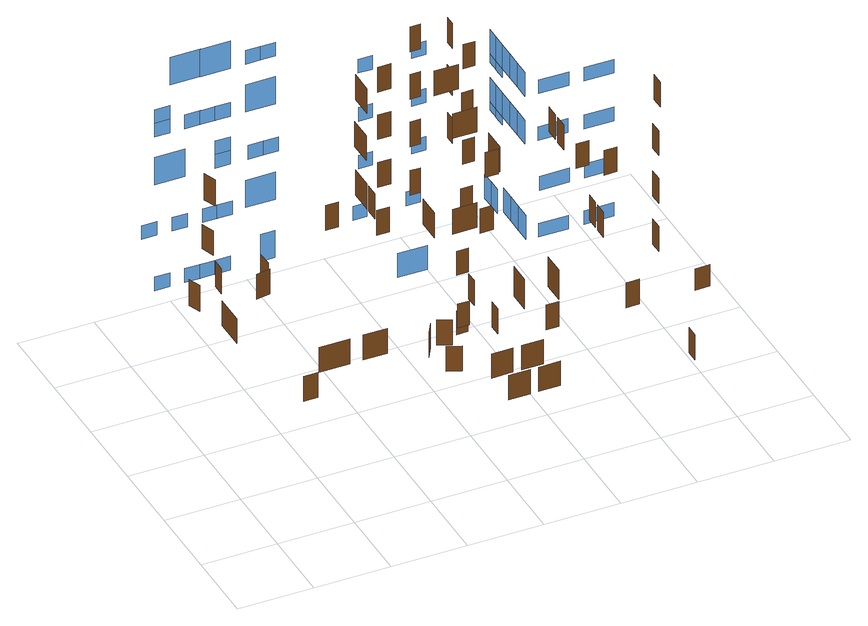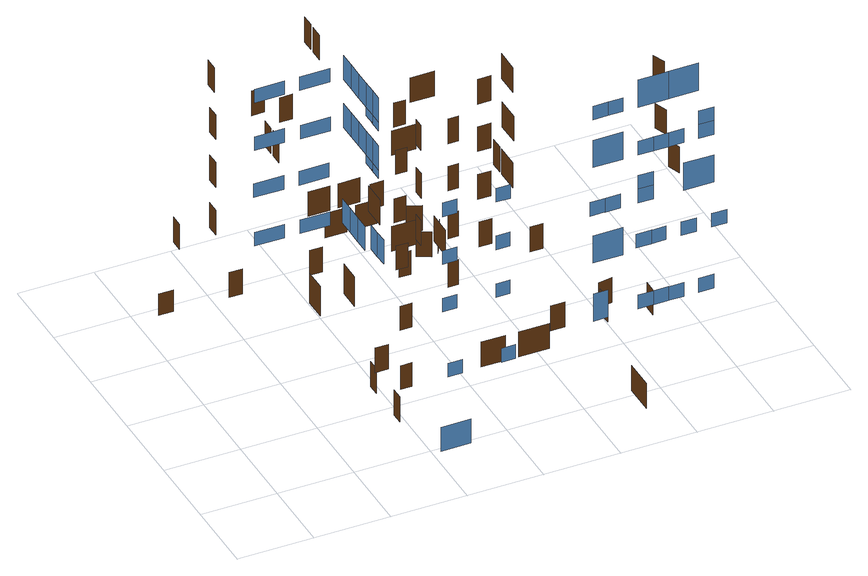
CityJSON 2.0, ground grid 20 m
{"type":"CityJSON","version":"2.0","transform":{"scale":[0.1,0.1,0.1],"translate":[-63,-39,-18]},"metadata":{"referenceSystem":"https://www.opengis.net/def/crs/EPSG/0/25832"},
"CityObjects":{
"building1":{"type":"Building","geometry":[{"type":"MultiSurface","lod":"3","boundaries":[[[0,1,2,3]],[[4,5,6,7]],[[8,9,10,11]],[[12,13,14,15]],[[16,17,18,19]],[[20,21,22,23]],[[24,25,26,27]],[[28,29,30,31]],[[32,33,34,35]],[[36,37,38,39]],[[40,41,42,43]],[[44,45,46,47]],[[48,49,50,51]],[[52,53,54,55]],[[56,57,58,59]],[[60,61,62,63]],[[64,65,66,67]],[[68,69,70,71]],[[72,73,74,75]],[[76,77,78,79]],[[80,81,82,83]],[[84,85,86,87]],[[88,89,90,91]],[[92,93,94,95]],[[96,97,98,99]],[[100,101,102,103]],[[104,105,106,107]],[[108,109,110,111]],[[112,113,114,115]],[[116,117,118,119]],[[120,121,122,123]],[[124,125,126,127]],[[128,129,130,131]],[[132,133,134,135]],[[136,137,138,139]],[[140,141,142,143]],[[144,145,146,147]],[[148,149,150,151]],[[152,153,154,155]],[[156,157,158,159]],[[160,161,162,163]],[[164,165,166,167]],[[168,169,170,171]],[[172,173,174,175]],[[176,177,178,179]],[[180,181,182,183]],[[184,185,186,187]],[[188,189,190,191]],[[192,193,194,195]],[[196,197,198,199]],[[200,201,202,203]],[[204,205,206,207]],[[208,209,210,211]],[[212,213,214,215]],[[216,217,218,219]],[[220,221,222,223]],[[224,225,226,227]],[[228,229,230,231]],[[232,233,234,235]],[[236,237,238,239]],[[240,241,242,243]],[[244,245,246,247]],[[248,249,250,251]],[[252,253,254,255]],[[256,257,258,259]],[[260,261,262,263]],[[264,265,266,267]],[[268,269,270,271]],[[272,273,274,275]],[[276,277,278,279]],[[280,281,282,283]],[[284,285,286,287]],[[288,289,290,291]],[[292,293,294,295]],[[296,297,298,299]],[[300,301,302,303]],[[304,305,301,300]],[[306,307,308,309]],[[310,311,312,313]],[[314,315,316,317]],[[318,319,320,321]],[[322,323,324,325]],[[326,327,328,329]],[[330,331,332,333]],[[334,335,336,337]],[[338,339,335,334]],[[340,341,342,343]],[[344,345,346,347]],[[348,349,350,351]],[[352,353,354,355]],[[356,357,358,359]],[[360,361,362,363]],[[364,365,366,367]],[[368,369,370,371]],[[372,373,374,375]],[[376,377,378,379]],[[380,381,382,383]],[[384,385,386,387]],[[388,389,390,391]],[[392,393,394,395]],[[396,397,398,399]],[[400,401,402,403]],[[404,405,406,407]],[[408,409,410,411]],[[412,413,414,415]],[[416,417,418,419]],[[420,421,422,423]],[[421,424,425,422]],[[424,426,427,425]],[[426,428,429,427]],[[428,430,431,429]],[[427,429,432,433]],[[434,431,435,436]],[[437,438,439,440]],[[441,437,440,442]],[[443,441,442,444]],[[445,443,444,446]],[[447,445,446,448]],[[446,444,449,450]],[[448,451,452,453]],[[454,455,456,457]],[[458,454,457,459]],[[460,458,459,461]],[[462,463,464,465]],[[463,466,467,464]],[[468,469,470,471]]],"semantics":{"surfaces":[{"type":"Door"},{"type":"Window"}],"values":[0,0,0,0,0,0,0,0,0,0,0,0,0,0,0,0,0,0,0,0,0,0,0,0,0,0,0,0,0,0,0,0,0,0,0,0,0,0,0,0,0,0,0,0,0,0,0,0,0,0,0,0,0,0,0,0,0,0,0,0,0,0,0,0,0,1,1,1,1,1,1,1,1,1,1,1,1,1,1,1,1,1,1,1,1,1,1,1,1,1,1,1,1,1,1,1,1,1,1,1,1,1,1,1,1,1,1,1,1,1,1,1,1,1,1,1,1,1,1,1,1,1,1,1,1,1]}}]}
},
"vertices":[
[1216,266,253],[1255,266,253],[1255,266,191],[1216,266,191],[50,517,576],[63,481,576],[63,481,506],[50,517,506],[6,497,444],[19,462,444],[19,462,369],[6,497,369],[56,519,719],[69,484,719],[69,484,644],[56,519,644],[307,684,263],[269,677,263],[269,677,191],[307,684,191],[544,220,263],[580,205,263],[580,205,191],[544,220,191],[864,271,263],[830,271,263],[830,271,191],[864,271,191],[533,288,263],[552,321,263],[552,321,191],[533,288,191],[204,732,263],[204,766,263],[204,766,191],[204,732,191],[605,310,263],[571,327,263],[571,327,191],[605,310,191],[315,708,263],[312,746,263],[312,746,191],[315,708,191],[1074,271,263],[1039,271,263],[1039,271,191],[1074,271,191],[1094,10,263],[1094,44,263],[1094,44,191],[1094,10,191],[822,430,275],[822,371,275],[822,371,190],[822,430,190],[911,371,275],[911,430,275],[911,430,190],[911,371,190],[429,635,440],[463,635,440],[463,635,368],[429,635,368],[528,564,440],[562,564,440],[562,564,368],[528,564,368],[647,561,440],[647,497,440],[647,497,368],[647,561,368],[692,492,440],[756,492,440],[756,492,368],[692,492,368],[470,495,578],[470,559,578],[470,559,506],[470,495,506],[818,496,578],[818,560,578],[818,560,506],[818,496,506],[470,451,578],[470,486,578],[470,486,506],[470,451,506],[811,492,578],[776,492,578],[776,492,506],[811,492,506],[923,229,578],[923,195,578],[923,195,506],[923,229,506],[923,185,578],[923,151,578],[923,151,506],[923,185,506],[1100,220,578],[1100,254,578],[1100,254,506],[1100,220,506],[531,564,578],[566,564,578],[566,564,506],[531,564,506],[767,650,578],[767,677,578],[767,677,506],[767,650,506],[691,492,715],[755,492,715],[755,492,644],[691,492,644],[470,563,715],[470,498,715],[470,498,644],[470,563,644],[767,651,715],[767,679,715],[767,679,644],[767,651,644],[531,564,715],[566,564,715],[566,564,644],[531,564,644],[901,256,715],[935,256,715],[935,256,644],[901,256,644],[983,203,715],[948,203,715],[948,203,644],[983,203,644],[531,564,852],[566,564,852],[566,564,780],[531,564,780],[698,680,852],[670,680,852],[670,680,780],[698,680,780],[767,650,852],[767,677,852],[767,677,780],[767,650,780],[470,559,853],[470,495,853],[470,495,782],[470,559,782],[643,492,853],[707,492,853],[707,492,782],[643,492,782],[824,243,853],[824,208,853],[824,208,782],[824,243,782],[824,195,853],[824,161,853],[824,161,782],[824,195,782],[378,564,92],[459,564,92],[459,564,20],[378,564,20],[557,564,92],[493,564,92],[493,564,20],[557,564,20],[266,859,72],[266,778,72],[266,778,1],[266,859,1],[860,695,261],[895,695,261],[895,695,190],[860,695,190],[763,52,261],[706,52,261],[706,52,191],[763,52,191],[685,52,261],[627,52,261],[627,52,191],[685,52,191],[765,149,261],[707,149,261],[707,149,191],[765,149,191],[686,149,261],[629,149,261],[629,149,191],[686,149,191],[1100,220,440],[1100,254,440],[1100,254,368],[1100,220,368],[1100,220,715],[1100,254,715],[1100,254,644],[1100,220,644],[1104,221,853],[1104,256,853],[1104,256,782],[1104,221,782],[698,680,438],[670,680,438],[670,680,367],[698,680,367],[698,680,578],[670,680,578],[670,680,506],[698,680,506],[698,680,715],[670,680,715],[670,680,644],[698,680,644],[301,487,81],[339,487,81],[339,487,9],[301,487,9],[825,652,92],[825,683,92],[825,683,20],[825,652,20],[825,523,92],[825,555,92],[825,555,20],[825,523,20],[646,369,259],[677,369,259],[677,369,190],[646,369,190],[785,564,850],[754,564,850],[754,564,780],[785,564,780],[749,564,712],[780,564,712],[780,564,643],[749,564,643],[736,564,88],[767,564,88],[767,564,19],[736,564,19],[736,564,259],[768,564,259],[768,564,190],[736,564,190],[752,564,574],[784,564,574],[784,564,505],[752,564,505],[778,564,436],[747,564,436],[747,564,367],[778,564,367],[88,770,264],[47,770,264],[47,770,224],[88,770,224],[245,770,264],[205,770,264],[205,770,224],[245,770,224],[206,770,264],[166,770,264],[166,770,224],[206,770,224],[167,770,264],[126,770,264],[126,770,224],[167,770,224],[362,770,303],[323,770,303],[323,770,224],[362,770,224],[48,758,431],[8,758,431],[8,758,392],[48,758,392],[127,758,431],[87,758,431],[87,758,392],[127,758,392],[245,758,431],[205,758,431],[205,758,392],[245,758,392],[206,758,431],[166,758,431],[166,758,392],[206,758,392],[363,770,470],[284,770,470],[284,770,392],[363,770,392],[245,770,569],[205,770,569],[205,770,529],[245,770,529],[245,770,608],[205,770,608],[371,770,569],[331,770,569],[331,770,529],[371,770,529],[332,770,569],[291,770,569],[291,770,529],[332,770,529],[127,770,608],[47,770,608],[47,770,529],[127,770,529],[363,770,746],[284,770,746],[284,770,667],[363,770,667],[245,770,707],[205,770,707],[205,770,667],[245,770,667],[206,770,707],[166,770,707],[166,770,667],[206,770,667],[167,770,707],[126,770,707],[126,770,667],[167,770,667],[88,770,707],[47,770,707],[47,770,667],[88,770,667],[88,770,746],[47,770,746],[363,770,844],[323,770,844],[323,770,805],[363,770,805],[324,770,844],[284,770,844],[284,770,805],[324,770,805],[245,770,884],[166,770,884],[166,770,805],[245,770,805],[167,770,884],[87,770,884],[87,770,805],[167,770,805],[629,828,264],[592,828,264],[592,828,224],[629,828,224],[769,828,264],[731,828,264],[731,828,224],[769,828,224],[769,798,431],[731,798,431],[731,798,392],[769,798,392],[629,798,431],[592,798,431],[592,798,392],[629,798,392],[769,798,569],[731,798,569],[731,798,529],[769,798,529],[629,798,569],[592,798,569],[592,798,529],[629,798,529],[769,798,707],[731,798,707],[731,798,667],[769,798,667],[629,799,707],[592,799,707],[592,799,667],[629,799,667],[934,364,844],[855,364,844],[855,364,805],[934,364,805],[1052,364,844],[973,364,844],[973,364,805],[1052,364,805],[855,368,707],[934,368,707],[934,368,667],[855,368,667],[973,364,707],[1052,364,707],[1052,364,667],[973,364,667],[934,360,569],[855,360,569],[855,360,529],[934,360,529],[1052,360,569],[973,360,569],[973,360,529],[1052,360,529],[855,364,431],[933,364,431],[933,364,392],[855,364,392],[973,364,431],[1052,364,431],[1052,364,392],[973,364,392],[822,368,874],[822,409,874],[822,409,805],[822,368,805],[822,451,874],[822,451,805],[822,492,874],[822,492,805],[822,527,874],[822,527,805],[822,561,874],[822,561,805],[822,527,780],[822,492,780],[822,526,805],[822,561,780],[822,526,780],[822,409,736],[822,368,736],[822,368,667],[822,409,667],[822,451,736],[822,451,667],[822,492,736],[822,492,667],[822,527,736],[822,527,667],[822,561,736],[822,561,667],[822,492,643],[822,527,643],[822,526,667],[822,526,643],[822,561,643],[824,409,461],[824,368,461],[824,368,392],[824,409,392],[824,451,461],[824,451,392],[824,492,461],[824,492,392],[809,492,461],[809,526,461],[809,526,392],[809,492,392],[808,561,461],[808,561,392],[790,833,89],[711,833,89],[711,833,20],[790,833,20]
]}
